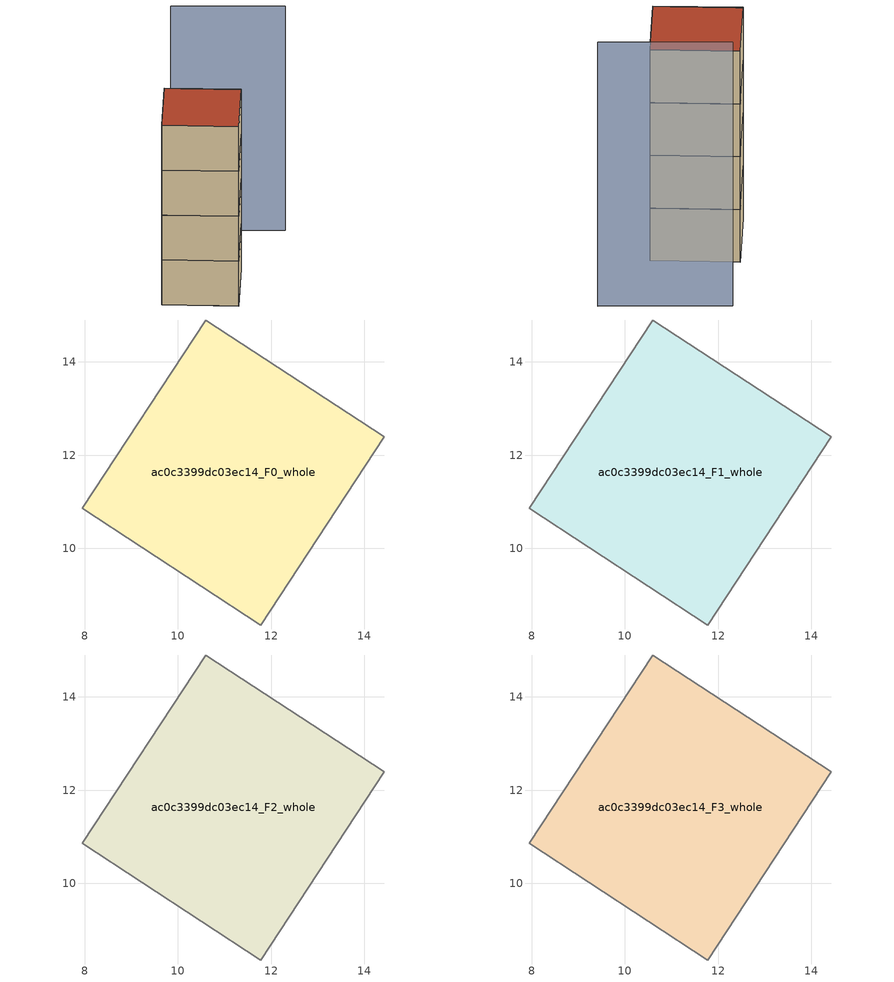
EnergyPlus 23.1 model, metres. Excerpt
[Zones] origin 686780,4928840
ac0c3399dc03ec14_F0_whole
 floor ground (EU_floor_Construction): 11.78,8.36 14.43,12.39 10.59,14.9 7.95,10.87 z0
 wall adiabatic (EU_wall_Construction): 7.95,10.87 10.59,14.9 14.43,12.39 11.78,8.36 7.95,10.87 z0:3
ac0c3399dc03ec14_F1_whole
 floor to ac0c3399dc03ec14_F0_whole (EU_floor_Construction): 11.78,8.36 14.42,12.39 10.59,14.9 7.95,10.87 z3
 wall adiabatic (EU_wall_Construction): 7.95,10.87 10.59,14.9 14.43,12.39 11.78,8.36 7.95,10.87 z3:6
ac0c3399dc03ec14_F2_whole
 floor to ac0c3399dc03ec14_F1_whole (EU_floor_Construction): 11.78,8.36 14.42,12.39 10.59,14.9 7.95,10.87 z6
 wall adiabatic (EU_wall_Construction): 7.95,10.87 10.59,14.9 14.43,12.39 11.78,8.36 7.95,10.87 z6:9
ac0c3399dc03ec14_F3_whole
 floor to ac0c3399dc03ec14_F2_whole (EU_floor_Construction): 11.78,8.36 14.42,12.39 10.59,14.9 7.95,10.87 z9
 wall adiabatic (EU_wall_Construction): 7.95,10.87 10.59,14.9 14.43,12.39 11.78,8.36 7.95,10.87 z9:12
 roof outside (EU_roof_Construction): 14.43,12.39 11.78,8.36 7.95,10.87 10.59,14.9 z12
shading: 19.24,15.25 13.41,18.79 z0:15
[Building]
EU S2 Campaign: North Axis=0; Terrain=City; Solar Distribution=FullExterior
[Site:Location]
Bologna: Latitude=44.5; Longitude=11.25; Time Zone=1; Elevation=37
[SizingPeriod:WeatherFileDays]
AnnualSizingPeriod: Begin Month=1; Begin Day of Month=1; End Month=12; End Day of Month=31; Day of Week for Start Day=Monday; Use Weather File Daylight Saving Period=No; Use Weather File Rain and Snow Indicators=No
[MATERIAL]
EU_InternalMass_Material: Roughness=MediumRough; Thickness=0.1; Conductivity=1; Density=1800; Specific Heat=900; Thermal Absorptance=0.9; Solar Absorptance=0.7; Visible Absorptance=0.7
[MATERIAL:NOMASS] Roughness=MediumRough; Thermal Absorptance=0.9; Solar Absorptance=0.7; Visible Absorptance=0.7
Name | Thermal Resistance
EU_wall_NoMass | 0.937881
EU_roof_NoMass | 0.548572
EU_floor_NoMass | 0.71348
[CONSTRUCTION]
EU_wall_Construction: EU_wall_NoMass
EU_roof_Construction: EU_roof_NoMass
EU_floor_Construction: EU_floor_NoMass
EU_InternalMass_Construction: EU_InternalMass_Material
[ZONE] Type=1; Multiplier=1; Ceiling Height=autocalculate; Volume=66.2791; Floor Area=autocalculate; Part of Total Floor Area=Yes
ac0c3399dc03ec14_F0_whole; ac0c3399dc03ec14_F1_whole; ac0c3399dc03ec14_F2_whole; ac0c3399dc03ec14_F3_whole
[INTERNALMASS] Construction=EU_InternalMass_Construction; Surface Area=22.093
Name | Zone or ZoneList
ac0c3399dc03ec14_F0_whole_EU_InternalMass | ac0c3399dc03ec14_F0_whole
ac0c3399dc03ec14_F1_whole_EU_InternalMass | ac0c3399dc03ec14_F1_whole
ac0c3399dc03ec14_F2_whole_EU_InternalMass | ac0c3399dc03ec14_F2_whole
ac0c3399dc03ec14_F3_whole_EU_InternalMass | ac0c3399dc03ec14_F3_whole
[OTHEREQUIPMENT] Fuel Type=Electricity; Design Level Calculation Method=Watts/Area; Power per Zone Floor Area=1; Fraction Latent=0; Fraction Radiant=0; Fraction Lost=0; Carbon Dioxide Generation Rate=0; EndUse Subcategory=EU_Step8_InternalGains
Name | Zone or ZoneList or Space or SpaceList | Schedule
EU_Step8_InternalGain_ac0c3399dc03ec14_F0_whole_f000 | ac0c3399dc03ec14_F0_whole | EU_Step8_GainSchedule_ac0c3399dc03ec14_F0_whole_f000
EU_Step8_InternalGain_ac0c3399dc03ec14_F1_whole_f000 | ac0c3399dc03ec14_F1_whole | EU_Step8_GainSchedule_ac0c3399dc03ec14_F1_whole_f000
EU_Step8_InternalGain_ac0c3399dc03ec14_F2_whole_f000 | ac0c3399dc03ec14_F2_whole | EU_Step8_GainSchedule_ac0c3399dc03ec14_F2_whole_f000
EU_Step8_InternalGain_ac0c3399dc03ec14_F3_whole_f000 | ac0c3399dc03ec14_F3_whole | EU_Step8_GainSchedule_ac0c3399dc03ec14_F3_whole_f000
[ZONEVENTILATION:DESIGNFLOWRATE] Schedule=EU_AlwaysOn; Design Flow Rate Calculation Method=AirChanges/Hour; Air Changes per Hour=0.687892; Ventilation Type=Natural; Fan Pressure Rise=0; Fan Total Efficiency=1; Constant Term Coefficient=1; Temperature Term Coefficient=0; Velocity Term Coefficient=0; Velocity Squared Term Coefficient=0; Minimum Indoor Temperature=-100; Maximum Indoor Temperature=100; Delta Temperature=-100; Minimum Outdoor Temperature=-100; Maximum Outdoor Temperature=100; Maximum Wind Speed=40
Name | Zone or ZoneList or Space or SpaceList
EU_ConstantAir_ac0c3399dc03ec14_F0_whole | ac0c3399dc03ec14_F0_whole
EU_ConstantAir_ac0c3399dc03ec14_F1_whole | ac0c3399dc03ec14_F1_whole
EU_ConstantAir_ac0c3399dc03ec14_F2_whole | ac0c3399dc03ec14_F2_whole
EU_ConstantAir_ac0c3399dc03ec14_F3_whole | ac0c3399dc03ec14_F3_whole
[HVACTEMPLATE:THERMOSTAT] Constant Heating Setpoint=20; Constant Cooling Setpoint=50
EU_HeatOnly_ac0c3399dc03ec14_F0_whole; EU_HeatOnly_ac0c3399dc03ec14_F1_whole; EU_HeatOnly_ac0c3399dc03ec14_F2_whole; EU_HeatOnly_ac0c3399dc03ec14_F3_whole
[HVACTEMPLATE:ZONE:IDEALLOADSAIRSYSTEM] System Availability Schedule=EU_AlwaysOn; Maximum Heating Supply Air Temperature=50; Minimum Cooling Supply Air Temperature=13; Maximum Heating Supply Air Humidity Ratio=0.0156; Minimum Cooling Supply Air Humidity Ratio=0.0077; Heating Limit=NoLimit; Cooling Limit=NoLimit; Heating Availability Schedule=EU_AlwaysOn; Cooling Availability Schedule=EU_CoolingOff; Dehumidification Control Type=ConstantSensibleHeatRatio; Cooling Sensible Heat Ratio=0.7; Dehumidification Setpoint=60; Humidification Control Type=None; Humidification Setpoint=30; Outdoor Air Method=None; Outdoor Air Flow Rate per Person=0.00944; Outdoor Air Flow Rate per Zone Floor Area=0; Outdoor Air Flow Rate per Zone=0; Demand Controlled Ventilation Type=None; Outdoor Air Economizer Type=NoEconomizer; Heat Recovery Type=None; Sensible Heat Recovery Effectiveness=0.7; Latent Heat Recovery Effectiveness=0.65
Name | Template Thermostat
ac0c3399dc03ec14_F0_whole | EU_HeatOnly_ac0c3399dc03ec14_F0_whole
ac0c3399dc03ec14_F1_whole | EU_HeatOnly_ac0c3399dc03ec14_F1_whole
ac0c3399dc03ec14_F2_whole | EU_HeatOnly_ac0c3399dc03ec14_F2_whole
ac0c3399dc03ec14_F3_whole | EU_HeatOnly_ac0c3399dc03ec14_F3_whole
[SIZING:ZONE] Zone Cooling Design Supply Air Temperature Input Method=SupplyAirTemperature; Zone Cooling Design Supply Air Temperature=13; Zone Heating Design Supply Air Temperature Input Method=SupplyAirTemperature; Zone Heating Design Supply Air Temperature=50; Zone Cooling Design Supply Air Humidity Ratio=0.008; Zone Heating Design Supply Air Humidity Ratio=0.008; Cooling Design Air Flow Method=DesignDay; Cooling Design Air Flow Rate=0; Cooling Minimum Air Flow per Zone Floor Area=0.000762; Cooling Minimum Air Flow=0; Cooling Minimum Air Flow Fraction=0.2; Heating Design Air Flow Method=DesignDay; Heating Design Air Flow Rate=0; Heating Maximum Air Flow per Zone Floor Area=0.002032; Heating Maximum Air Flow=0.141576; Heating Maximum Air Flow Fraction=0.3; Account for Dedicated Outdoor Air System=No; Dedicated Outdoor Air System Control Strategy=NeutralSupplyAir; Dedicated Outdoor Air Low Setpoint Temperature for Design=autosize; Dedicated Outdoor Air High Setpoint Temperature for Design=autosize; Zone Load Sizing Method=Sensible Load Only No Latent Load; Zone Latent Cooling Design Supply Air Humidity Ratio Input Method=HumidityRatioDifference; Zone Cooling Design Supply Air Humidity Ratio Difference=0.005; Zone Latent Heating Design Supply Air Humidity Ratio Input Method=HumidityRatioDifference; Zone Humidification Design Supply Air Humidity Ratio Difference=0.005
ac0c3399dc03ec14_F0_whole; ac0c3399dc03ec14_F1_whole; ac0c3399dc03ec14_F2_whole; ac0c3399dc03ec14_F3_whole
[SCHEDULE:CONSTANT]
Name | Hourly Value
EU_AlwaysOn | 1
EU_CoolingOff | 0
[SCHEDULE:FILE] Column Number=1; Rows to Skip at Top=0; Number of Hours of Data=8760; Column Separator=Comma; Interpolate to Timestep=No; Minutes per Item=60; Adjust Schedule for Daylight Savings=Yes
Name | File
EU_Step8_GainSchedule_ac0c3399dc03ec14_F0_whole_f000 | ../../schedules/ac0c3399dc03ec14/ac0c3399dc03ec14_F0_whole_f000_gain.csv
EU_Step8_GainSchedule_ac0c3399dc03ec14_F1_whole_f000 | ../../schedules/ac0c3399dc03ec14/ac0c3399dc03ec14_F1_whole_f000_gain.csv
EU_Step8_GainSchedule_ac0c3399dc03ec14_F2_whole_f000 | ../../schedules/ac0c3399dc03ec14/ac0c3399dc03ec14_F2_whole_f000_gain.csv
EU_Step8_GainSchedule_ac0c3399dc03ec14_F3_whole_f000 | ../../schedules/ac0c3399dc03ec14/ac0c3399dc03ec14_F3_whole_f000_gain.csv
